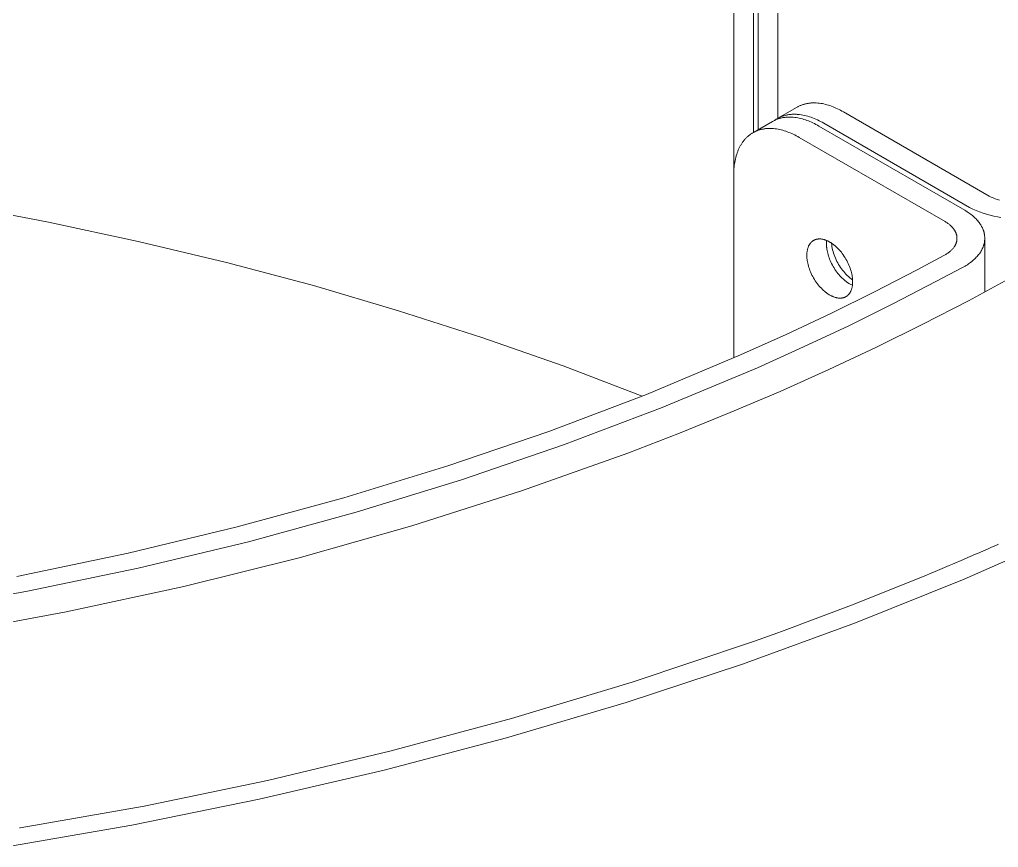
# Model space of a CAD drawing. Header units: millimetres. Extents: x 375 to 2759, y 807 to 2485.
# Drawn here: x 2473.9 to 2579.6, y 1431.4 to 1520.7 of the extents above; entities that cross this region are included whole.
import ezdxf

# ---------------------------------------------------------------- set-up
doc = ezdxf.new("R2010")
doc.units = ezdxf.units.MM
doc.layers.add('ZANO_R', color=7, linetype='Continuous', lineweight=0)

msp = doc.modelspace()

# ---------------------------------------------------------------- linework, layer by layer
at = {"layer": 'ZANO_R'}
for p, q in [((2550.98, 1504.04), (2550.98, 1698.78)), ((2553.1, 1508.55), (2553.1, 1697.56)), ((2553.63, 1697.25), (2553.63, 1508.86)), ((2555.75, 1696.02), (2555.75, 1510.09)), ((2555.76, 1510.09), (2557.82, 1511.28)), ((2557.82, 1511.28), (2557.89, 1511.32)), ((2557.89, 1511.32), (2557.95, 1511.35)), ((2557.95, 1511.35), (2558.02, 1511.39)), ((2558.02, 1511.39), (2558.09, 1511.42)), ((2558.09, 1511.42), (2558.15, 1511.45)), ((2558.15, 1511.45), (2558.22, 1511.48)), ((2558.22, 1511.48), (2558.29, 1511.51)), ((2558.29, 1511.51), (2558.36, 1511.53)), ((2558.36, 1511.53), (2558.44, 1511.56)), ((2558.44, 1511.56), (2558.51, 1511.58)), ((2558.51, 1511.58), (2558.58, 1511.6)), ((2558.58, 1511.6), (2558.65, 1511.62)), ((2558.65, 1511.62), (2558.73, 1511.64)), ((2558.73, 1511.64), (2558.8, 1511.66)), ((2558.8, 1511.66), (2558.88, 1511.68)), ((2558.88, 1511.68), (2558.95, 1511.69)), ((2558.95, 1511.69), (2559.03, 1511.7)), ((2559.03, 1511.7), (2559.1, 1511.71)), ((2559.1, 1511.71), (2559.18, 1511.72)), ((2559.18, 1511.72), (2559.26, 1511.73)), ((2559.26, 1511.73), (2559.34, 1511.74)), ((2559.34, 1511.74), (2559.42, 1511.74)), ((2559.42, 1511.74), (2559.49, 1511.75)), ((2559.49, 1511.75), (2559.57, 1511.75)), ((2559.57, 1511.75), (2559.65, 1511.75)), ((2559.65, 1511.75), (2559.73, 1511.75)), ((2559.73, 1511.75), (2559.81, 1511.75)), ((2559.81, 1511.75), (2559.89, 1511.74)), ((2559.89, 1511.74), (2560.06, 1511.73)), ((2560.06, 1511.73), (2560.22, 1511.72)), ((2560.22, 1511.72), (2560.38, 1511.69)), ((2560.38, 1511.69), (2560.55, 1511.67)), ((2560.55, 1511.67), (2560.71, 1511.63)), ((2560.71, 1511.63), (2560.88, 1511.59)), ((2560.88, 1511.59), (2561.04, 1511.55)), ((2561.04, 1511.55), (2561.21, 1511.5)), ((2561.21, 1511.5), (2561.37, 1511.45)), ((2561.37, 1511.45), (2561.53, 1511.39)), ((2561.53, 1511.39), (2561.7, 1511.33)), ((2561.7, 1511.33), (2561.86, 1511.26)), ((2561.86, 1511.26), (2562.02, 1511.19)), ((2562.02, 1511.19), (2562.19, 1511.12)), ((2562.19, 1511.12), (2562.35, 1511.04)), ((2562.35, 1511.04), (2562.51, 1510.96)), ((2555.5, 1509.92), (2555.43, 1509.89)), ((2555.44, 1509.89), (2555.51, 1509.94)), ((2555.57, 1509.95), (2555.5, 1509.92)), ((2555.51, 1509.94), (2555.57, 1509.98)), ((2555.57, 1509.98), (2555.64, 1510.02)), ((2555.64, 1509.98), (2555.57, 1509.95)), ((2555.64, 1510.02), (2555.71, 1510.06)), ((2555.71, 1510), (2555.64, 1509.98)), ((2555.71, 1510.06), (2555.78, 1510.1)), ((2555.78, 1510.03), (2555.71, 1510)), ((2555.78, 1510.1), (2555.85, 1510.14)), ((2555.86, 1510.05), (2555.78, 1510.03)), ((2555.85, 1510.14), (2555.92, 1510.17)), ((2555.93, 1510.07), (2555.86, 1510.05)), ((2555.92, 1510.17), (2555.99, 1510.21)), ((2556, 1510.09), (2555.93, 1510.07)), ((2555.99, 1510.21), (2556.07, 1510.24)), ((2556.07, 1510.11), (2556, 1510.09)), ((2556.07, 1510.24), (2556.14, 1510.27)), ((2556.15, 1510.13), (2556.07, 1510.11)), ((2556.14, 1510.27), (2556.21, 1510.3)), ((2556.22, 1510.14), (2556.15, 1510.13)), ((2556.21, 1510.3), (2556.29, 1510.33)), ((2556.3, 1510.16), (2556.22, 1510.14)), ((2556.29, 1510.33), (2556.37, 1510.35)), ((2556.38, 1510.17), (2556.3, 1510.16)), ((2556.37, 1510.35), (2556.44, 1510.37)), ((2556.45, 1510.18), (2556.38, 1510.17)), ((2556.44, 1510.37), (2556.52, 1510.4)), ((2556.53, 1510.19), (2556.45, 1510.18)), ((2556.52, 1510.4), (2556.6, 1510.42)), ((2556.61, 1510.2), (2556.53, 1510.19)), ((2556.6, 1510.42), (2556.68, 1510.43)), ((2556.68, 1510.21), (2556.61, 1510.2)), ((2556.68, 1510.43), (2556.76, 1510.45)), ((2556.76, 1510.21), (2556.68, 1510.21)), ((2556.76, 1510.45), (2556.84, 1510.47)), ((2556.84, 1510.22), (2556.76, 1510.21)), ((2556.84, 1510.47), (2556.92, 1510.48)), ((2556.92, 1510.22), (2556.84, 1510.22)), ((2556.92, 1510.48), (2557, 1510.49)), ((2557, 1510.22), (2556.92, 1510.22)), ((2557, 1510.49), (2557.08, 1510.5)), ((2557.08, 1510.22), (2557, 1510.22)), ((2557.08, 1510.5), (2557.17, 1510.51)), ((2557.16, 1510.22), (2557.08, 1510.22)), ((2557.24, 1510.21), (2557.16, 1510.22)), ((2557.17, 1510.51), (2557.25, 1510.52)), ((2557.4, 1510.2), (2557.24, 1510.21)), ((2557.25, 1510.52), (2557.33, 1510.52)), ((2557.33, 1510.52), (2557.42, 1510.52)), ((2557.57, 1510.18), (2557.4, 1510.2)), ((2557.42, 1510.52), (2557.5, 1510.53)), ((2557.5, 1510.53), (2557.59, 1510.52)), ((2557.73, 1510.16), (2557.57, 1510.18)), ((2557.59, 1510.52), (2557.67, 1510.52)), ((2557.67, 1510.52), (2557.76, 1510.52)), ((2557.89, 1510.13), (2557.73, 1510.16)), ((2557.76, 1510.52), (2557.84, 1510.51)), ((2557.84, 1510.51), (2557.93, 1510.51)), ((2558.06, 1510.1), (2557.89, 1510.13)), ((2557.93, 1510.51), (2558.02, 1510.5)), ((2558.02, 1510.5), (2558.1, 1510.49)), ((2558.22, 1510.06), (2558.06, 1510.1)), ((2558.1, 1510.49), (2558.28, 1510.47)), ((2558.39, 1510.02), (2558.22, 1510.06)), ((2558.28, 1510.47), (2558.45, 1510.44)), ((2558.55, 1509.97), (2558.39, 1510.02)), ((2558.45, 1510.44), (2558.63, 1510.4)), ((2558.72, 1509.92), (2558.55, 1509.97)), ((2558.63, 1510.4), (2558.8, 1510.36)), ((2558.88, 1509.86), (2558.72, 1509.92)), ((2558.8, 1510.36), (2558.98, 1510.31)), ((2558.98, 1510.31), (2559.15, 1510.26)), ((2559.15, 1510.26), (2559.33, 1510.2)), ((2559.33, 1510.2), (2559.5, 1510.13)), ((2559.5, 1510.13), (2559.68, 1510.07)), ((2559.68, 1510.07), (2559.85, 1509.99)), ((2559.85, 1509.99), (2560.02, 1509.91)), ((2560.02, 1509.91), (2560.19, 1509.83)), ((2562.51, 1510.96), (2562.66, 1510.87)), ((2562.66, 1510.87), (2562.82, 1510.79)), ((2562.82, 1510.79), (2578.57, 1501.69)), ((2555.17, 1509.75), (2553.11, 1508.56)), ((2553.88, 1508.87), (2553.81, 1508.85)), ((2553.95, 1508.89), (2553.88, 1508.87)), ((2554.03, 1508.9), (2553.95, 1508.89)), ((2554.1, 1508.92), (2554.03, 1508.9)), ((2554.18, 1508.93), (2554.1, 1508.92)), ((2554.25, 1508.95), (2554.18, 1508.93)), ((2554.33, 1508.96), (2554.25, 1508.95)), ((2554.41, 1508.97), (2554.33, 1508.96)), ((2554.49, 1508.98), (2554.41, 1508.97)), ((2554.56, 1508.98), (2554.49, 1508.98)), ((2554.64, 1508.99), (2554.56, 1508.98)), ((2554.72, 1508.99), (2554.64, 1508.99)), ((2554.8, 1508.99), (2554.72, 1508.99)), ((2554.88, 1508.99), (2554.8, 1508.99)), ((2554.96, 1508.99), (2554.88, 1508.99)), ((2555.04, 1508.99), (2554.96, 1508.99)), ((2555.12, 1508.99), (2555.04, 1508.99)), ((2555.28, 1508.98), (2555.12, 1508.99)), ((2555.23, 1509.79), (2555.17, 1509.75)), ((2555.3, 1509.82), (2555.23, 1509.79)), ((2555.44, 1508.96), (2555.28, 1508.98)), ((2555.37, 1509.86), (2555.3, 1509.82)), ((2555.43, 1509.89), (2555.37, 1509.86)), ((2555.61, 1508.94), (2555.44, 1508.96)), ((2555.77, 1508.91), (2555.61, 1508.94)), ((2555.94, 1508.88), (2555.77, 1508.91)), ((2556.1, 1508.84), (2555.94, 1508.88)), ((2559.05, 1509.8), (2558.88, 1509.86)), ((2559.21, 1509.73), (2559.05, 1509.8)), ((2559.37, 1509.66), (2559.21, 1509.73)), ((2559.53, 1509.59), (2559.37, 1509.66)), ((2559.69, 1509.51), (2559.53, 1509.59)), ((2559.85, 1509.43), (2559.69, 1509.51)), ((2560.01, 1509.34), (2559.85, 1509.43)), ((2560.17, 1509.25), (2560.01, 1509.34)), ((2560.17, 1509.25), (2575.92, 1500.16)), ((2560.19, 1509.83), (2560.36, 1509.75)), ((2560.36, 1509.75), (2560.53, 1509.66)), ((2560.53, 1509.66), (2560.7, 1509.56)), ((2576.45, 1500.47), (2560.7, 1509.56)), ((2552.18, 1507.81), (2552.13, 1507.75)), ((2552.23, 1507.87), (2552.18, 1507.81)), ((2552.28, 1507.92), (2552.23, 1507.87)), ((2552.34, 1507.98), (2552.28, 1507.92)), ((2552.39, 1508.03), (2552.34, 1507.98)), ((2552.44, 1508.08), (2552.39, 1508.03)), ((2552.5, 1508.13), (2552.44, 1508.08)), ((2552.56, 1508.18), (2552.5, 1508.13)), ((2552.62, 1508.23), (2552.56, 1508.18)), ((2552.67, 1508.28), (2552.62, 1508.23)), ((2552.73, 1508.32), (2552.67, 1508.28)), ((2552.8, 1508.36), (2552.73, 1508.32)), ((2552.86, 1508.41), (2552.8, 1508.36)), ((2552.92, 1508.45), (2552.86, 1508.41)), ((2552.98, 1508.49), (2552.92, 1508.45)), ((2553.05, 1508.53), (2552.98, 1508.49)), ((2553.11, 1508.56), (2553.05, 1508.53)), ((2553.18, 1508.6), (2553.11, 1508.56)), ((2553.25, 1508.63), (2553.18, 1508.6)), ((2553.31, 1508.66), (2553.25, 1508.63)), ((2553.38, 1508.69), (2553.31, 1508.66)), ((2553.45, 1508.72), (2553.38, 1508.69)), ((2553.52, 1508.75), (2553.45, 1508.72)), ((2553.59, 1508.78), (2553.52, 1508.75)), ((2553.66, 1508.8), (2553.59, 1508.78)), ((2553.73, 1508.83), (2553.66, 1508.8)), ((2553.81, 1508.85), (2553.73, 1508.83)), ((2556.27, 1508.8), (2556.1, 1508.84)), ((2556.43, 1508.75), (2556.27, 1508.8)), ((2556.6, 1508.69), (2556.43, 1508.75)), ((2556.76, 1508.64), (2556.6, 1508.69)), ((2556.92, 1508.57), (2556.76, 1508.64)), ((2557.09, 1508.51), (2556.92, 1508.57)), ((2557.25, 1508.44), (2557.09, 1508.51)), ((2557.41, 1508.36), (2557.25, 1508.44)), ((2557.57, 1508.29), (2557.41, 1508.36)), ((2557.73, 1508.2), (2557.57, 1508.29)), ((2557.89, 1508.12), (2557.73, 1508.2)), ((2558.05, 1508.03), (2557.89, 1508.12)), ((2573.79, 1498.94), (2558.05, 1508.03)), ((2551.54, 1506.82), (2551.47, 1506.67)), ((2551.61, 1506.96), (2551.54, 1506.82)), ((2551.65, 1507.03), (2551.61, 1506.96)), ((2551.69, 1507.1), (2551.65, 1507.03)), ((2551.73, 1507.17), (2551.69, 1507.1)), ((2551.77, 1507.24), (2551.73, 1507.17)), ((2551.81, 1507.31), (2551.77, 1507.24)), ((2551.85, 1507.38), (2551.81, 1507.31)), ((2551.89, 1507.44), (2551.85, 1507.38)), ((2551.94, 1507.51), (2551.89, 1507.44)), ((2551.99, 1507.57), (2551.94, 1507.51)), ((2552.03, 1507.63), (2551.99, 1507.57)), ((2552.08, 1507.69), (2552.03, 1507.63)), ((2552.13, 1507.75), (2552.08, 1507.69)), ((2551.16, 1505.71), (2551.13, 1505.54)), ((2551.2, 1505.87), (2551.16, 1505.71)), ((2551.25, 1506.04), (2551.2, 1505.87)), ((2551.3, 1506.2), (2551.25, 1506.04)), ((2551.35, 1506.36), (2551.3, 1506.2)), ((2551.41, 1506.51), (2551.35, 1506.36)), ((2551.47, 1506.67), (2551.41, 1506.51)), ((2551.01, 1504.66), (2550.99, 1504.49)), ((2551.02, 1504.84), (2551.01, 1504.66)), ((2551.04, 1505.02), (2551.02, 1504.84)), ((2551.07, 1505.19), (2551.04, 1505.02)), ((2551.09, 1505.37), (2551.07, 1505.19)), ((2551.13, 1505.54), (2551.09, 1505.37)), ((2550.99, 1504.49), (2550.98, 1504.31)), ((2550.98, 1504.31), (2550.98, 1504.13)), ((2550.98, 1504.13), (2550.98, 1503.95)), ((2550.98, 1503.95), (2550.98, 1484.23)), ((2578.57, 1501.69), (2578.78, 1501.59)), ((2578.78, 1501.59), (2579, 1501.49)), ((2579, 1501.49), (2579.21, 1501.41)), ((2467.22, 1500.76), (2477.02, 1498.89)), ((2576.8, 1500.3), (2576.45, 1500.47)), ((2579.21, 1501.41), (2579.44, 1501.33)), ((2579.44, 1501.33), (2579.66, 1501.25)), ((2576.04, 1500.09), (2575.92, 1500.16)), ((2576.17, 1500.01), (2576.04, 1500.09)), ((2576.29, 1499.93), (2576.17, 1500.01)), ((2576.41, 1499.85), (2576.29, 1499.93)), ((2576.52, 1499.77), (2576.41, 1499.85)), ((2576.64, 1499.68), (2576.52, 1499.77)), ((2576.74, 1499.59), (2576.64, 1499.68)), ((2576.85, 1499.5), (2576.74, 1499.59)), ((2577.17, 1500.13), (2576.8, 1500.3)), ((2576.95, 1499.41), (2576.85, 1499.5)), ((2577.05, 1499.32), (2576.95, 1499.41)), ((2577.53, 1499.99), (2577.17, 1500.13)), ((2577.91, 1499.85), (2577.53, 1499.99)), ((2578.28, 1499.73), (2577.91, 1499.85)), ((2578.67, 1499.62), (2578.28, 1499.73)), ((2579.05, 1499.52), (2578.67, 1499.62)), ((2579.44, 1499.44), (2579.05, 1499.52)), ((2579.83, 1499.37), (2579.44, 1499.44)), ((2477.02, 1498.89), (2486.7, 1496.81)), ((2573.79, 1498.94), (2573.87, 1498.89)), ((2573.87, 1498.89), (2573.94, 1498.85)), ((2573.94, 1498.85), (2574.02, 1498.8)), ((2574.02, 1498.8), (2574.09, 1498.75)), ((2574.09, 1498.75), (2574.16, 1498.7)), ((2574.16, 1498.7), (2574.22, 1498.65)), ((2574.22, 1498.65), (2574.29, 1498.6)), ((2574.29, 1498.6), (2574.35, 1498.55)), ((2574.35, 1498.55), (2574.41, 1498.49)), ((2574.41, 1498.49), (2574.47, 1498.44)), ((2574.47, 1498.44), (2574.52, 1498.38)), ((2574.52, 1498.38), (2574.58, 1498.32)), ((2574.58, 1498.32), (2574.63, 1498.27)), ((2577.14, 1499.23), (2577.05, 1499.32)), ((2577.23, 1499.13), (2577.14, 1499.23)), ((2577.32, 1499.03), (2577.23, 1499.13)), ((2577.4, 1498.93), (2577.32, 1499.03)), ((2577.48, 1498.83), (2577.4, 1498.93)), ((2577.55, 1498.73), (2577.48, 1498.83)), ((2577.59, 1498.68), (2577.55, 1498.73)), ((2577.62, 1498.63), (2577.59, 1498.68)), ((2577.65, 1498.58), (2577.62, 1498.63)), ((2577.68, 1498.53), (2577.65, 1498.58)), ((2577.71, 1498.48), (2577.68, 1498.53)), ((2577.74, 1498.43), (2577.71, 1498.48)), ((2577.77, 1498.37), (2577.74, 1498.43)), ((2577.8, 1498.32), (2577.77, 1498.37)), ((2577.82, 1498.27), (2577.8, 1498.32)), ((2574.63, 1498.27), (2574.68, 1498.21)), ((2574.68, 1498.21), (2574.72, 1498.15)), ((2574.72, 1498.15), (2574.77, 1498.09)), ((2574.77, 1498.09), (2574.79, 1498.06)), ((2574.79, 1498.06), (2574.81, 1498.03)), ((2574.81, 1498.03), (2574.83, 1498)), ((2574.83, 1498), (2574.85, 1497.97)), ((2574.85, 1497.97), (2574.86, 1497.94)), ((2574.86, 1497.94), (2574.88, 1497.91)), ((2574.88, 1497.91), (2574.9, 1497.87)), ((2574.9, 1497.87), (2574.91, 1497.84)), ((2574.91, 1497.84), (2574.93, 1497.81)), ((2574.93, 1497.81), (2574.94, 1497.78)), ((2574.94, 1497.78), (2574.96, 1497.75)), ((2574.96, 1497.75), (2574.97, 1497.72)), ((2574.97, 1497.72), (2574.98, 1497.69)), ((2574.98, 1497.69), (2574.99, 1497.66)), ((2574.99, 1497.66), (2575, 1497.62)), ((2575, 1497.62), (2575.01, 1497.59)), ((2575.01, 1497.59), (2575.02, 1497.56)), ((2575.02, 1497.56), (2575.03, 1497.53)), ((2575.03, 1497.53), (2575.04, 1497.5)), ((2575.04, 1497.5), (2575.05, 1497.47)), ((2575.05, 1497.47), (2575.05, 1497.43)), ((2575.05, 1497.43), (2575.06, 1497.4)), ((2575.06, 1497.4), (2575.07, 1497.37)), ((2575.07, 1497.37), (2575.07, 1497.34)), ((2575.07, 1497.34), (2575.07, 1497.31)), ((2575.07, 1497.31), (2575.08, 1497.28)), ((2575.08, 1497.28), (2575.08, 1497.24)), ((2575.08, 1497.24), (2575.08, 1497.21)), ((2577.85, 1498.22), (2577.82, 1498.27)), ((2577.87, 1498.16), (2577.85, 1498.22)), ((2577.89, 1498.11), (2577.87, 1498.16)), ((2577.91, 1498.06), (2577.89, 1498.11)), ((2577.93, 1498), (2577.91, 1498.06)), ((2577.95, 1497.95), (2577.93, 1498)), ((2577.97, 1497.9), (2577.95, 1497.95)), ((2577.98, 1497.85), (2577.97, 1497.9)), ((2578, 1497.79), (2577.98, 1497.85)), ((2578.01, 1497.74), (2578, 1497.79)), ((2578.02, 1497.69), (2578.01, 1497.74)), ((2578.03, 1497.63), (2578.02, 1497.69)), ((2578.04, 1497.58), (2578.03, 1497.63)), ((2578.05, 1497.53), (2578.04, 1497.58)), ((2578.06, 1497.47), (2578.05, 1497.53)), ((2578.07, 1497.42), (2578.06, 1497.47)), ((2578.07, 1497.37), (2578.07, 1497.42)), ((2578.08, 1497.31), (2578.07, 1497.37)), ((2578.08, 1497.26), (2578.08, 1497.31)), ((2578.08, 1497.21), (2578.08, 1497.26)), ((2486.7, 1496.81), (2496.24, 1494.52)), ((2559.01, 1496.15), (2559.03, 1496.2)), ((2559.03, 1496.2), (2559.05, 1496.26)), ((2559.05, 1496.26), (2559.07, 1496.31)), ((2559.07, 1496.31), (2559.1, 1496.36)), ((2559.1, 1496.36), (2559.11, 1496.39)), ((2559.11, 1496.39), (2559.12, 1496.41)), ((2559.12, 1496.41), (2559.14, 1496.43)), ((2559.14, 1496.43), (2559.15, 1496.46)), ((2559.15, 1496.46), (2559.17, 1496.48)), ((2559.17, 1496.48), (2559.18, 1496.5)), ((2559.18, 1496.5), (2559.2, 1496.53)), ((2559.2, 1496.53), (2559.21, 1496.55)), ((2559.21, 1496.55), (2559.23, 1496.57)), ((2559.23, 1496.57), (2559.24, 1496.59)), ((2559.24, 1496.59), (2559.26, 1496.62)), ((2559.26, 1496.62), (2559.28, 1496.64)), ((2559.28, 1496.64), (2559.3, 1496.66)), ((2559.3, 1496.66), (2559.31, 1496.68)), ((2559.31, 1496.68), (2559.33, 1496.7)), ((2559.33, 1496.7), (2559.35, 1496.71)), ((2559.35, 1496.71), (2559.37, 1496.73)), ((2559.37, 1496.73), (2559.39, 1496.75)), ((2559.39, 1496.75), (2559.41, 1496.77)), ((2559.41, 1496.77), (2559.43, 1496.79)), ((2559.43, 1496.79), (2559.45, 1496.8)), ((2559.45, 1496.8), (2559.47, 1496.82)), ((2559.47, 1496.82), (2559.49, 1496.84)), ((2559.49, 1496.84), (2559.51, 1496.85)), ((2559.51, 1496.85), (2559.53, 1496.87)), ((2559.53, 1496.87), (2559.55, 1496.88)), ((2559.55, 1496.88), (2559.58, 1496.89)), ((2559.58, 1496.89), (2559.6, 1496.91)), ((2559.6, 1496.91), (2559.62, 1496.92)), ((2559.62, 1496.92), (2559.65, 1496.93)), ((2559.65, 1496.93), (2559.67, 1496.94)), ((2559.67, 1496.94), (2559.69, 1496.96)), ((2559.69, 1496.96), (2559.72, 1496.97)), ((2559.72, 1496.97), (2559.74, 1496.98)), ((2559.74, 1496.98), (2559.77, 1496.99)), ((2559.77, 1496.99), (2559.79, 1497)), ((2559.79, 1497), (2559.81, 1497)), ((2559.81, 1497), (2559.84, 1497.01)), ((2559.84, 1497.01), (2559.87, 1497.02)), ((2559.87, 1497.02), (2559.89, 1497.03)), ((2559.89, 1497.03), (2559.92, 1497.03)), ((2559.92, 1497.03), (2559.94, 1497.04)), ((2559.94, 1497.04), (2559.97, 1497.05)), ((2559.97, 1497.05), (2560, 1497.05)), ((2560, 1497.05), (2560.02, 1497.05)), ((2560.02, 1497.05), (2560.05, 1497.06)), ((2560.05, 1497.06), (2560.08, 1497.06)), ((2560.08, 1497.06), (2560.1, 1497.06)), ((2560.1, 1497.06), (2560.13, 1497.07)), ((2560.13, 1497.07), (2560.16, 1497.07)), ((2560.16, 1497.07), (2560.19, 1497.07)), ((2560.19, 1497.07), (2560.21, 1497.07)), ((2560.21, 1497.07), (2560.24, 1497.07)), ((2560.24, 1497.07), (2560.27, 1497.07)), ((2560.27, 1497.07), (2560.3, 1497.07)), ((2560.3, 1497.07), (2560.33, 1497.07)), ((2560.33, 1497.07), (2560.38, 1497.07)), ((2560.38, 1497.07), (2560.44, 1497.06)), ((2560.44, 1497.06), (2560.5, 1497.05)), ((2560.5, 1497.05), (2560.55, 1497.04)), ((2560.55, 1497.04), (2560.61, 1497.03)), ((2560.61, 1497.03), (2560.67, 1497.02)), ((2560.67, 1497.02), (2560.73, 1497)), ((2560.73, 1497), (2560.78, 1496.98)), ((2560.78, 1496.98), (2560.84, 1496.97)), ((2560.84, 1496.97), (2560.9, 1496.95)), ((2560.9, 1496.95), (2560.96, 1496.92)), ((2560.96, 1496.92), (2561.01, 1496.9)), ((2561, 1496.71), (2561.01, 1496.81)), ((2561, 1496.62), (2561, 1496.71)), ((2561, 1496.53), (2561, 1496.62)), ((2561, 1496.53), (2561, 1496.47)), ((2561, 1496.47), (2561, 1496.4)), ((2561, 1496.4), (2561, 1496.33)), ((2561, 1496.33), (2561.01, 1496.27)), ((2561.01, 1496.9), (2561.07, 1496.88)), ((2561.01, 1496.81), (2561.02, 1496.9)), ((2561.01, 1496.27), (2561.01, 1496.2)), ((2561.01, 1496.2), (2561.02, 1496.13)), ((2561.07, 1496.88), (2561.13, 1496.85)), ((2561.13, 1496.85), (2561.18, 1496.82)), ((2561.18, 1496.82), (2561.24, 1496.79)), ((2561.24, 1496.79), (2561.29, 1496.77)), ((2561.29, 1496.77), (2561.35, 1496.73)), ((2561.35, 1496.73), (2561.4, 1496.7)), ((2561.4, 1496.7), (2561.46, 1496.67)), ((2561.46, 1496.67), (2561.52, 1496.63)), ((2561.52, 1496.63), (2561.57, 1496.59)), ((2561.56, 1496.43), (2561.53, 1496.62)), ((2561.58, 1496.25), (2561.56, 1496.43)), ((2561.57, 1496.59), (2561.63, 1496.55)), ((2561.62, 1496.06), (2561.58, 1496.25)), ((2561.63, 1496.55), (2561.69, 1496.51)), ((2561.69, 1496.51), (2561.74, 1496.47)), ((2561.74, 1496.47), (2561.8, 1496.43)), ((2561.8, 1496.43), (2561.92, 1496.33)), ((2561.92, 1496.33), (2562.03, 1496.23)), ((2562.03, 1496.23), (2562.15, 1496.12)), ((2574.78, 1496.21), (2574.74, 1496.15)), ((2574.8, 1496.24), (2574.78, 1496.21)), ((2574.82, 1496.27), (2574.8, 1496.24)), ((2574.84, 1496.3), (2574.82, 1496.27)), ((2574.86, 1496.34), (2574.84, 1496.3)), ((2574.87, 1496.37), (2574.86, 1496.34)), ((2574.89, 1496.4), (2574.87, 1496.37)), ((2574.91, 1496.43), (2574.89, 1496.4)), ((2574.92, 1496.46), (2574.91, 1496.43)), ((2574.94, 1496.49), (2574.92, 1496.46)), ((2574.95, 1496.52), (2574.94, 1496.49)), ((2574.96, 1496.55), (2574.95, 1496.52)), ((2574.98, 1496.58), (2574.96, 1496.55)), ((2574.99, 1496.62), (2574.98, 1496.58)), ((2575, 1496.65), (2574.99, 1496.62)), ((2575.01, 1496.68), (2575, 1496.65)), ((2575.02, 1496.71), (2575.01, 1496.68)), ((2575.03, 1496.74), (2575.02, 1496.71)), ((2575.04, 1496.77), (2575.03, 1496.74)), ((2575.05, 1496.84), (2575.04, 1496.8)), ((2575.04, 1496.8), (2575.04, 1496.77)), ((2575.06, 1496.87), (2575.05, 1496.84)), ((2575.07, 1496.93), (2575.06, 1496.9)), ((2575.06, 1496.9), (2575.06, 1496.87)), ((2575.08, 1496.99), (2575.07, 1496.96)), ((2575.07, 1496.96), (2575.07, 1496.93)), ((2575.08, 1497.21), (2575.08, 1497.18)), ((2575.08, 1497.18), (2575.08, 1497.15)), ((2575.08, 1497.15), (2575.08, 1497.12)), ((2575.08, 1497.12), (2575.08, 1497.09)), ((2575.08, 1497.09), (2575.08, 1497.06)), ((2575.08, 1497.06), (2575.08, 1497.02)), ((2575.08, 1497.02), (2575.08, 1496.99)), ((2577.88, 1496.15), (2577.9, 1496.2)), ((2577.9, 1496.2), (2577.92, 1496.26)), ((2577.92, 1496.26), (2577.94, 1496.31)), ((2577.94, 1496.31), (2577.96, 1496.36)), ((2577.96, 1496.36), (2577.98, 1496.41)), ((2577.98, 1496.41), (2577.99, 1496.47)), ((2577.99, 1496.47), (2578, 1496.52)), ((2578, 1496.52), (2578.02, 1496.57)), ((2578.02, 1496.57), (2578.03, 1496.63)), ((2578.03, 1496.63), (2578.04, 1496.68)), ((2578.04, 1496.68), (2578.05, 1496.73)), ((2578.05, 1496.73), (2578.06, 1496.79)), ((2578.06, 1496.84), (2578.07, 1496.89)), ((2578.06, 1496.79), (2578.06, 1496.84)), ((2578.07, 1496.89), (2578.08, 1496.94)), ((2578.08, 1497.15), (2578.08, 1497.21)), ((2578.08, 1497.1), (2578.08, 1497.15)), ((2578.08, 1497.1), (2578.08, 1491.36)), ((2578.08, 1497.05), (2578.08, 1497.1)), ((2578.08, 1497), (2578.08, 1497.05)), ((2578.08, 1496.94), (2578.08, 1497)), ((2558.87, 1495.31), (2558.88, 1495.37)), ((2558.88, 1495.24), (2558.87, 1495.31)), ((2558.88, 1495.56), (2558.89, 1495.62)), ((2558.88, 1495.49), (2558.88, 1495.56)), ((2558.88, 1495.43), (2558.88, 1495.49)), ((2558.88, 1495.37), (2558.88, 1495.43)), ((2558.88, 1495.18), (2558.88, 1495.24)), ((2558.88, 1495.11), (2558.88, 1495.18)), ((2558.89, 1495.62), (2558.9, 1495.68)), ((2558.9, 1495.68), (2558.91, 1495.74)), ((2558.91, 1495.74), (2558.92, 1495.8)), ((2558.92, 1495.8), (2558.93, 1495.86)), ((2558.93, 1495.86), (2558.94, 1495.92)), ((2558.94, 1495.92), (2558.95, 1495.98)), ((2558.95, 1495.98), (2558.97, 1496.04)), ((2558.97, 1496.04), (2558.99, 1496.09)), ((2558.99, 1496.09), (2559.01, 1496.15)), ((2561.02, 1496.13), (2561.03, 1496.06)), ((2561.03, 1496.06), (2561.04, 1495.99)), ((2561.04, 1495.99), (2561.06, 1495.84)), ((2561.06, 1495.84), (2561.09, 1495.69)), ((2561.09, 1495.69), (2561.13, 1495.53)), ((2561.13, 1495.53), (2561.17, 1495.38)), ((2561.17, 1495.38), (2561.22, 1495.22)), ((2561.22, 1495.22), (2561.27, 1495.06)), ((2561.66, 1495.88), (2561.62, 1496.06)), ((2561.71, 1495.7), (2561.66, 1495.88)), ((2561.76, 1495.52), (2561.71, 1495.7)), ((2561.82, 1495.34), (2561.76, 1495.52)), ((2561.89, 1495.16), (2561.82, 1495.34)), ((2561.96, 1494.99), (2561.89, 1495.16)), ((2562.15, 1496.12), (2562.26, 1496.01)), ((2562.26, 1496.01), (2562.37, 1495.89)), ((2562.37, 1495.89), (2562.49, 1495.76)), ((2562.49, 1495.76), (2562.6, 1495.63)), ((2562.6, 1495.63), (2562.7, 1495.49)), ((2562.7, 1495.49), (2562.81, 1495.34)), ((2562.81, 1495.34), (2562.91, 1495.19)), ((2562.91, 1495.19), (2563.01, 1495.04)), ((2573.66, 1495.27), (2570.78, 1493.75)), ((2573.73, 1495.31), (2573.66, 1495.27)), ((2573.81, 1495.36), (2573.73, 1495.31)), ((2573.89, 1495.4), (2573.81, 1495.36)), ((2573.96, 1495.45), (2573.89, 1495.4)), ((2574.03, 1495.5), (2573.96, 1495.45)), ((2574.11, 1495.55), (2574.03, 1495.5)), ((2574.17, 1495.6), (2574.11, 1495.55)), ((2574.24, 1495.65), (2574.17, 1495.6)), ((2574.31, 1495.7), (2574.24, 1495.65)), ((2574.37, 1495.75), (2574.31, 1495.7)), ((2574.43, 1495.81), (2574.37, 1495.75)), ((2574.49, 1495.86), (2574.43, 1495.81)), ((2574.54, 1495.92), (2574.49, 1495.86)), ((2574.59, 1495.98), (2574.54, 1495.92)), ((2574.64, 1496.04), (2574.59, 1495.98)), ((2574.69, 1496.09), (2574.64, 1496.04)), ((2574.74, 1496.15), (2574.69, 1496.09)), ((2577.17, 1495.09), (2577.26, 1495.18)), ((2577.26, 1495.18), (2577.34, 1495.28)), ((2577.34, 1495.28), (2577.42, 1495.38)), ((2577.42, 1495.38), (2577.5, 1495.48)), ((2577.5, 1495.48), (2577.57, 1495.58)), ((2577.57, 1495.58), (2577.61, 1495.63)), ((2577.61, 1495.63), (2577.64, 1495.68)), ((2577.64, 1495.68), (2577.67, 1495.73)), ((2577.67, 1495.73), (2577.7, 1495.79)), ((2577.7, 1495.79), (2577.73, 1495.84)), ((2577.73, 1495.84), (2577.76, 1495.89)), ((2577.76, 1495.89), (2577.78, 1495.94)), ((2577.78, 1495.94), (2577.81, 1495.99)), ((2577.81, 1495.99), (2577.84, 1496.05)), ((2577.84, 1496.05), (2577.86, 1496.1)), ((2577.86, 1496.1), (2577.88, 1496.15)), ((2496.24, 1494.52), (2505.62, 1492.03)), ((2558.88, 1495.04), (2558.88, 1495.11)), ((2558.89, 1494.97), (2558.88, 1495.04)), ((2558.9, 1494.9), (2558.89, 1494.97)), ((2558.91, 1494.83), (2558.9, 1494.9)), ((2558.92, 1494.76), (2558.91, 1494.83)), ((2558.94, 1494.61), (2558.92, 1494.76)), ((2558.97, 1494.46), (2558.94, 1494.61)), ((2559.01, 1494.31), (2558.97, 1494.46)), ((2559.05, 1494.15), (2559.01, 1494.31)), ((2559.1, 1493.99), (2559.05, 1494.15)), ((2561.27, 1495.06), (2561.33, 1494.9)), ((2561.33, 1494.9), (2561.4, 1494.73)), ((2561.4, 1494.73), (2561.47, 1494.57)), ((2561.47, 1494.57), (2561.55, 1494.41)), ((2561.55, 1494.41), (2561.63, 1494.25)), ((2561.63, 1494.25), (2561.72, 1494.09)), ((2561.72, 1494.09), (2561.81, 1493.94)), ((2562.03, 1494.81), (2561.96, 1494.99)), ((2562.12, 1494.65), (2562.03, 1494.81)), ((2562.21, 1494.48), (2562.12, 1494.65)), ((2562.3, 1494.32), (2562.21, 1494.48)), ((2562.4, 1494.16), (2562.3, 1494.32)), ((2562.5, 1494), (2562.4, 1494.16)), ((2563.01, 1495.04), (2563.1, 1494.89)), ((2563.1, 1494.89), (2563.19, 1494.73)), ((2563.19, 1494.73), (2563.27, 1494.57)), ((2563.27, 1494.57), (2563.35, 1494.41)), ((2563.35, 1494.41), (2563.42, 1494.24)), ((2563.42, 1494.24), (2563.49, 1494.08)), ((2563.49, 1494.08), (2563.55, 1493.92)), ((2575.82, 1494.06), (2575.95, 1494.14)), ((2575.95, 1494.14), (2576.07, 1494.21)), ((2576.07, 1494.21), (2576.2, 1494.29)), ((2576.2, 1494.29), (2576.32, 1494.37)), ((2576.32, 1494.37), (2576.44, 1494.46)), ((2576.44, 1494.46), (2576.55, 1494.54)), ((2576.55, 1494.54), (2576.67, 1494.63)), ((2576.67, 1494.63), (2576.77, 1494.72)), ((2576.77, 1494.72), (2576.88, 1494.81)), ((2576.88, 1494.81), (2576.98, 1494.9)), ((2576.98, 1494.9), (2577.08, 1494.99)), ((2577.08, 1494.99), (2577.17, 1495.09)), ((2559.15, 1493.83), (2559.1, 1493.99)), ((2559.21, 1493.67), (2559.15, 1493.83)), ((2559.28, 1493.51), (2559.21, 1493.67)), ((2559.35, 1493.35), (2559.28, 1493.51)), ((2559.43, 1493.18), (2559.35, 1493.35)), ((2559.51, 1493.02), (2559.43, 1493.18)), ((2559.6, 1492.87), (2559.51, 1493.02)), ((2561.81, 1493.94), (2561.91, 1493.78)), ((2561.91, 1493.78), (2562.01, 1493.63)), ((2562.01, 1493.63), (2562.12, 1493.49)), ((2562.12, 1493.49), (2562.22, 1493.35)), ((2562.22, 1493.35), (2562.33, 1493.22)), ((2562.33, 1493.22), (2562.45, 1493.09)), ((2562.45, 1493.09), (2562.56, 1492.97)), ((2562.61, 1493.85), (2562.5, 1494)), ((2562.73, 1493.7), (2562.61, 1493.85)), ((2562.85, 1493.55), (2562.73, 1493.7)), ((2562.97, 1493.41), (2562.85, 1493.55)), ((2563.1, 1493.28), (2562.97, 1493.41)), ((2563.24, 1493.14), (2563.1, 1493.28)), ((2563.38, 1493.02), (2563.24, 1493.14)), ((2563.52, 1492.89), (2563.38, 1493.02)), ((2563.55, 1493.92), (2563.6, 1493.76)), ((2563.6, 1493.76), (2563.65, 1493.6)), ((2563.65, 1493.6), (2563.69, 1493.44)), ((2563.69, 1493.44), (2563.73, 1493.29)), ((2563.73, 1493.29), (2563.76, 1493.14)), ((2563.76, 1493.14), (2563.78, 1492.99)), ((2570.78, 1493.75), (2566.18, 1491.37)), ((2575.68, 1493.99), (2572.81, 1492.47)), ((2575.68, 1493.99), (2575.82, 1494.06)), ((2505.62, 1492.03), (2514.81, 1489.33)), ((2559.69, 1492.71), (2559.6, 1492.87)), ((2559.79, 1492.56), (2559.69, 1492.71)), ((2559.89, 1492.41), (2559.79, 1492.56)), ((2560, 1492.27), (2559.89, 1492.41)), ((2560.1, 1492.13), (2560, 1492.27)), ((2560.21, 1491.99), (2560.1, 1492.13)), ((2560.33, 1491.87), (2560.21, 1491.99)), ((2562.56, 1492.97), (2562.67, 1492.85)), ((2562.67, 1492.85), (2562.79, 1492.75)), ((2562.79, 1492.75), (2562.91, 1492.65)), ((2562.91, 1492.65), (2563.02, 1492.55)), ((2563.02, 1492.55), (2563.08, 1492.51)), ((2563.08, 1492.51), (2563.14, 1492.46)), ((2563.14, 1492.46), (2563.19, 1492.42)), ((2563.19, 1492.42), (2563.25, 1492.38)), ((2563.25, 1492.38), (2563.3, 1492.35)), ((2563.3, 1492.35), (2563.36, 1492.31)), ((2563.36, 1492.31), (2563.42, 1492.28)), ((2563.42, 1492.28), (2563.47, 1492.24)), ((2563.47, 1492.24), (2563.55, 1492.2)), ((2563.67, 1492.78), (2563.52, 1492.89)), ((2563.55, 1492.2), (2563.63, 1492.16)), ((2563.63, 1492.16), (2563.72, 1492.12)), ((2563.82, 1492.66), (2563.67, 1492.78)), ((2563.72, 1492.12), (2563.8, 1492.08)), ((2563.78, 1492.99), (2563.79, 1492.92)), ((2563.79, 1492.01), (2563.78, 1491.95)), ((2563.79, 1492.92), (2563.8, 1492.85)), ((2563.8, 1492.07), (2563.79, 1492.01)), ((2563.8, 1492.85), (2563.81, 1492.78)), ((2563.81, 1492.13), (2563.8, 1492.07)), ((2563.81, 1492.78), (2563.81, 1492.71)), ((2563.81, 1492.71), (2563.82, 1492.64)), ((2563.82, 1492.26), (2563.81, 1492.2)), ((2563.81, 1492.2), (2563.81, 1492.13)), ((2563.82, 1492.64), (2563.82, 1492.58)), ((2563.82, 1492.58), (2563.82, 1492.51)), ((2563.82, 1492.51), (2563.82, 1492.45)), ((2563.82, 1492.45), (2563.82, 1492.38)), ((2563.82, 1492.38), (2563.82, 1492.32)), ((2563.82, 1492.32), (2563.82, 1492.26)), ((2568.16, 1490.07), (2572.81, 1492.47)), ((2581.08, 1493), (2576.31, 1490.41)), ((2560.44, 1491.75), (2560.33, 1491.87)), ((2560.55, 1491.63), (2560.44, 1491.75)), ((2560.67, 1491.52), (2560.55, 1491.63)), ((2560.78, 1491.42), (2560.67, 1491.52)), ((2560.9, 1491.33), (2560.78, 1491.42)), ((2560.96, 1491.28), (2560.9, 1491.33)), ((2561.01, 1491.24), (2560.96, 1491.28)), ((2561.07, 1491.2), (2561.01, 1491.24)), ((2561.13, 1491.16), (2561.07, 1491.2)), ((2561.18, 1491.12), (2561.13, 1491.16)), ((2561.24, 1491.09), (2561.18, 1491.12)), ((2561.29, 1491.05), (2561.24, 1491.09)), ((2561.35, 1491.02), (2561.29, 1491.05)), ((2561.4, 1490.99), (2561.35, 1491.02)), ((2561.46, 1490.96), (2561.4, 1490.99)), ((2561.52, 1490.93), (2561.46, 1490.96)), ((2566.18, 1491.37), (2561.47, 1489.04)), ((2561.57, 1490.9), (2561.52, 1490.93)), ((2561.63, 1490.88), (2561.57, 1490.9)), ((2563.19, 1490.9), (2563.17, 1490.89)), ((2563.21, 1490.92), (2563.19, 1490.9)), ((2563.23, 1490.93), (2563.21, 1490.92)), ((2563.25, 1490.95), (2563.23, 1490.93)), ((2563.27, 1490.97), (2563.25, 1490.95)), ((2563.29, 1490.98), (2563.27, 1490.97)), ((2563.31, 1491), (2563.29, 1490.98)), ((2563.33, 1491.02), (2563.31, 1491)), ((2563.35, 1491.04), (2563.33, 1491.02)), ((2563.37, 1491.06), (2563.35, 1491.04)), ((2563.39, 1491.08), (2563.37, 1491.06)), ((2563.4, 1491.1), (2563.39, 1491.08)), ((2563.42, 1491.12), (2563.4, 1491.1)), ((2563.44, 1491.14), (2563.42, 1491.12)), ((2563.46, 1491.16), (2563.44, 1491.14)), ((2563.47, 1491.18), (2563.46, 1491.16)), ((2563.49, 1491.2), (2563.47, 1491.18)), ((2563.5, 1491.22), (2563.49, 1491.2)), ((2563.52, 1491.25), (2563.5, 1491.22)), ((2563.53, 1491.27), (2563.52, 1491.25)), ((2563.55, 1491.29), (2563.53, 1491.27)), ((2563.56, 1491.32), (2563.55, 1491.29)), ((2563.58, 1491.34), (2563.56, 1491.32)), ((2563.59, 1491.37), (2563.58, 1491.34)), ((2563.6, 1491.39), (2563.59, 1491.37)), ((2563.63, 1491.44), (2563.6, 1491.39)), ((2563.65, 1491.5), (2563.63, 1491.44)), ((2563.67, 1491.55), (2563.65, 1491.5)), ((2563.69, 1491.6), (2563.67, 1491.55)), ((2563.71, 1491.66), (2563.69, 1491.6)), ((2563.73, 1491.72), (2563.71, 1491.66)), ((2563.74, 1491.77), (2563.73, 1491.72)), ((2563.76, 1491.83), (2563.74, 1491.77)), ((2563.77, 1491.89), (2563.76, 1491.83)), ((2563.78, 1491.95), (2563.77, 1491.89)), ((2561.69, 1490.85), (2561.63, 1490.88)), ((2561.74, 1490.83), (2561.69, 1490.85)), ((2561.8, 1490.81), (2561.74, 1490.83)), ((2561.86, 1490.79), (2561.8, 1490.81)), ((2561.92, 1490.77), (2561.86, 1490.79)), ((2561.97, 1490.75), (2561.92, 1490.77)), ((2562.03, 1490.74), (2561.97, 1490.75)), ((2562.09, 1490.72), (2562.03, 1490.74)), ((2562.15, 1490.71), (2562.09, 1490.72)), ((2562.2, 1490.7), (2562.15, 1490.71)), ((2562.26, 1490.69), (2562.2, 1490.7)), ((2562.32, 1490.69), (2562.26, 1490.69)), ((2562.37, 1490.68), (2562.32, 1490.69)), ((2562.4, 1490.68), (2562.37, 1490.68)), ((2562.43, 1490.68), (2562.4, 1490.68)), ((2562.46, 1490.68), (2562.43, 1490.68)), ((2562.49, 1490.68), (2562.46, 1490.68)), ((2562.51, 1490.68), (2562.49, 1490.68)), ((2562.54, 1490.68), (2562.51, 1490.68)), ((2562.57, 1490.69), (2562.54, 1490.68)), ((2562.6, 1490.69), (2562.57, 1490.69)), ((2562.62, 1490.69), (2562.6, 1490.69)), ((2562.65, 1490.69), (2562.62, 1490.69)), ((2562.68, 1490.7), (2562.65, 1490.69)), ((2562.7, 1490.7), (2562.68, 1490.7)), ((2562.73, 1490.71), (2562.7, 1490.7)), ((2562.76, 1490.71), (2562.73, 1490.71)), ((2562.78, 1490.72), (2562.76, 1490.71)), ((2562.81, 1490.73), (2562.78, 1490.72)), ((2562.83, 1490.73), (2562.81, 1490.73)), ((2562.86, 1490.74), (2562.83, 1490.73)), ((2562.88, 1490.75), (2562.86, 1490.74)), ((2562.91, 1490.76), (2562.88, 1490.75)), ((2562.93, 1490.77), (2562.91, 1490.76)), ((2562.96, 1490.78), (2562.93, 1490.77)), ((2562.98, 1490.79), (2562.96, 1490.78)), ((2563.01, 1490.8), (2562.98, 1490.79)), ((2563.03, 1490.81), (2563.01, 1490.8)), ((2563.05, 1490.82), (2563.03, 1490.81)), ((2563.08, 1490.83), (2563.05, 1490.82)), ((2563.1, 1490.85), (2563.08, 1490.83)), ((2563.12, 1490.86), (2563.1, 1490.85)), ((2563.14, 1490.87), (2563.12, 1490.86)), ((2563.17, 1490.89), (2563.14, 1490.87)), ((2563.39, 1487.71), (2568.16, 1490.07)), ((2576.31, 1490.41), (2571.41, 1487.87)), ((2514.81, 1489.33), (2523.79, 1486.44)), ((2561.47, 1489.04), (2556.65, 1486.77)), ((2571.41, 1487.87), (2566.38, 1485.39)), ((2556.65, 1486.77), (2551.73, 1484.55)), ((2558.52, 1485.42), (2563.39, 1487.71)), ((2523.79, 1486.44), (2532.56, 1483.37)), ((2553.54, 1483.18), (2558.52, 1485.42)), ((2566.38, 1485.39), (2561.24, 1482.98)), ((2551.73, 1484.55), (2541.57, 1480.3)), ((2532.56, 1483.37), (2541.1, 1480.11)), ((2543.27, 1478.88), (2553.54, 1483.18)), ((2561.24, 1482.98), (2555.98, 1480.62)), ((2555.98, 1480.62), (2550.61, 1478.33)), ((2541.57, 1480.3), (2531.03, 1476.3)), ((2532.61, 1474.84), (2543.27, 1478.88)), ((2550.61, 1478.33), (2545.13, 1476.11)), ((2531.03, 1476.3), (2520.12, 1472.58)), ((2545.13, 1476.11), (2539.55, 1473.96)), ((2521.59, 1471.07), (2532.61, 1474.84)), ((2539.55, 1473.96), (2528.08, 1469.88)), ((2520.12, 1472.58), (2508.9, 1469.14)), ((2510.24, 1467.59), (2521.59, 1471.07)), ((2528.08, 1469.88), (2516.25, 1466.12)), ((2508.9, 1469.14), (2497.38, 1466)), ((2498.59, 1464.41), (2510.24, 1467.59)), ((2497.38, 1466), (2485.6, 1463.17)), ((2516.25, 1466.12), (2504.08, 1462.68)), ((2575.86, 1460.38), (2587.17, 1465.38)), ((2486.69, 1461.55), (2498.59, 1464.41)), ((2578.44, 1463.64), (2577.29, 1463.14)), ((2578.8, 1463.8), (2578.44, 1463.64)), ((2579.26, 1464), (2578.8, 1463.8)), ((2579.55, 1464.13), (2579.26, 1464)), ((2485.6, 1463.17), (2473.61, 1460.66)), ((2504.08, 1462.68), (2491.63, 1459.58)), ((2575.77, 1462.49), (2574.6, 1461.99)), ((2575.93, 1462.56), (2575.77, 1462.49)), ((2577.07, 1463.05), (2575.93, 1462.56)), ((2577.29, 1463.14), (2577.07, 1463.05)), ((2474.57, 1459.02), (2486.69, 1461.55)), ((2574.25, 1461.84), (2572.71, 1461.2)), ((2574.6, 1461.99), (2574.25, 1461.84)), ((2571.17, 1460.56), (2563.69, 1457.57)), ((2564.11, 1455.65), (2575.86, 1460.38)), ((2572.71, 1461.2), (2571.17, 1460.56)), ((2491.63, 1459.58), (2478.93, 1456.83)), ((2462.26, 1456.82), (2474.57, 1459.02)), ((2563.69, 1457.57), (2556.15, 1454.73)), ((2478.93, 1456.83), (2466.02, 1454.44)), ((2551.94, 1451.2), (2564.11, 1455.65)), ((2555.75, 1454.59), (2553.72, 1453.86)), ((2556.15, 1454.73), (2555.75, 1454.59)), ((2552.9, 1453.57), (2540.01, 1449.26)), ((2553.1, 1453.64), (2552.9, 1453.57)), ((2553.63, 1453.83), (2553.1, 1453.64)), ((2553.72, 1453.86), (2553.63, 1453.83)), ((2539.38, 1447.06), (2551.94, 1451.2)), ((2540.01, 1449.26), (2527, 1445.34)), ((2526.46, 1443.24), (2539.38, 1447.06)), ((2527, 1445.34), (2513.87, 1441.8)), ((2513.24, 1439.76), (2526.46, 1443.24)), ((2513.87, 1441.8), (2500.65, 1438.65)), ((2499.74, 1436.62), (2513.24, 1439.76)), ((2500.65, 1438.65), (2487.34, 1435.89)), ((2486.01, 1433.84), (2499.74, 1436.62)), ((2487.34, 1435.89), (2473.96, 1433.53)), ((2472.08, 1431.42), (2486.01, 1433.84)), ((2473.96, 1433.53), (2473.89, 1433.52))]:
    msp.add_line(p, q, dxfattribs=at)

doc.saveas('drawing.dxf')
